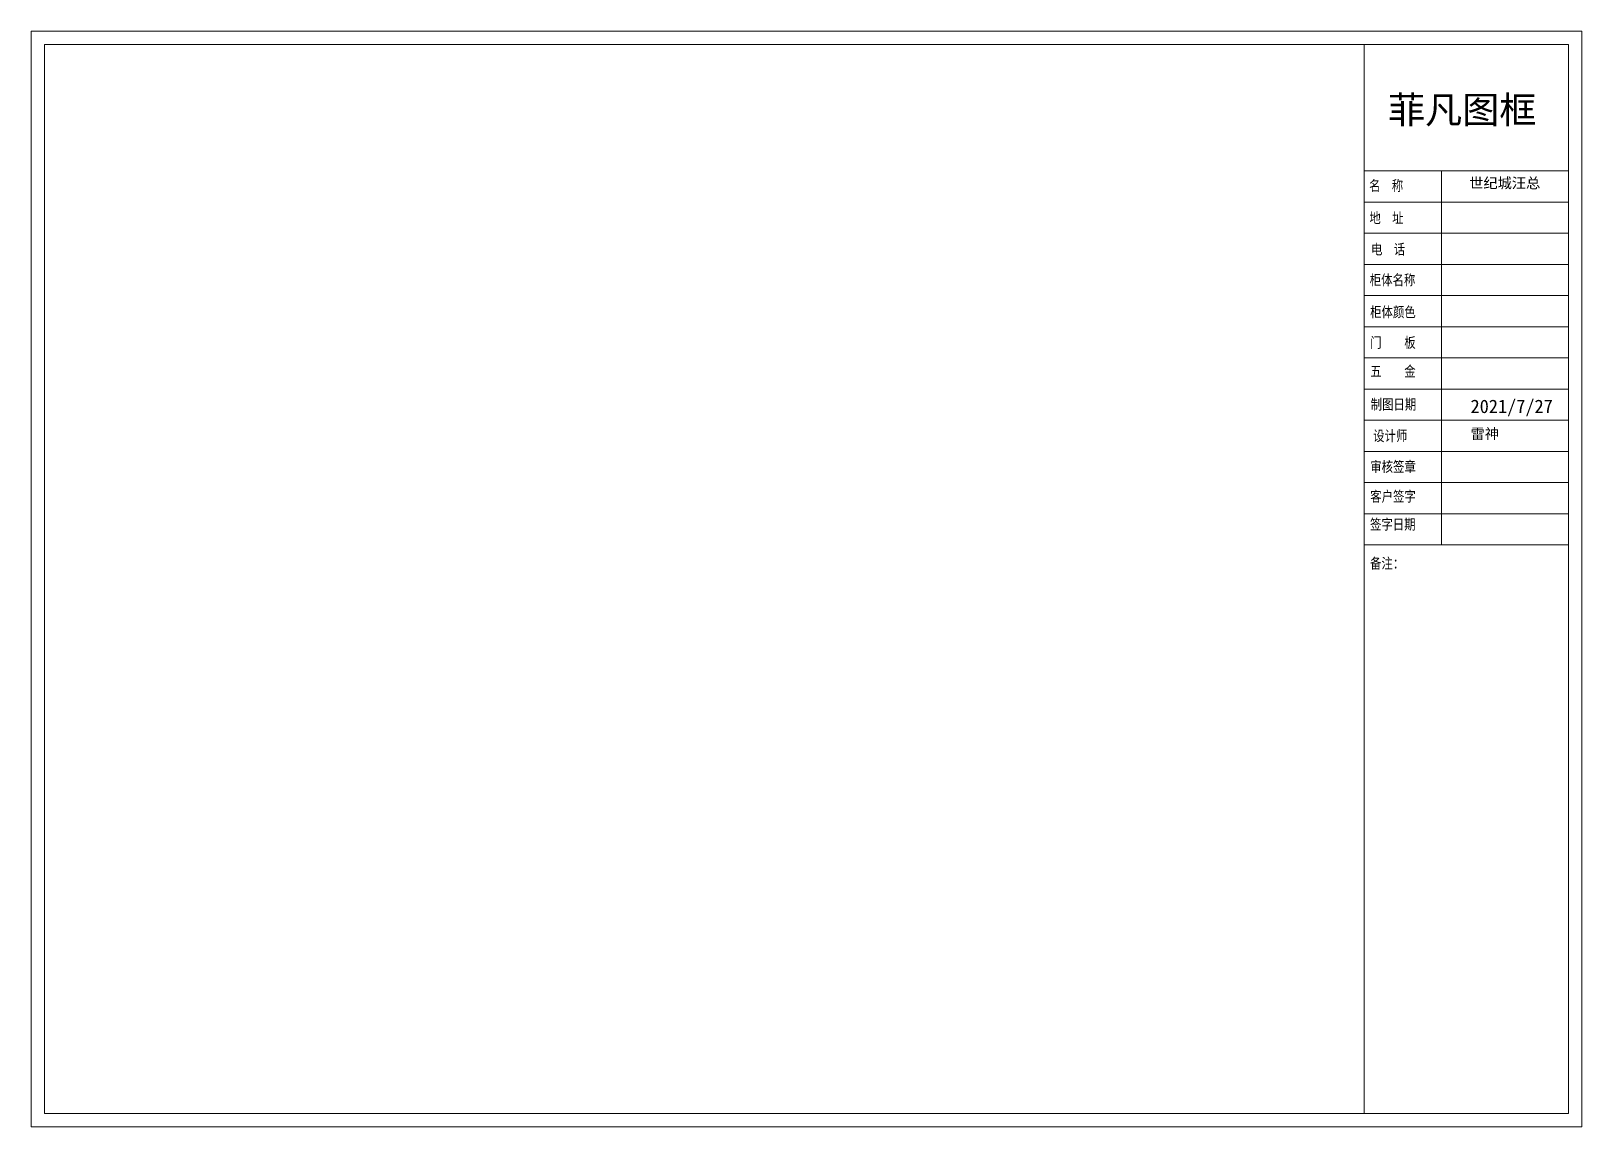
# Model space of a CAD drawing. Header units: millimetres. Extents: x 199598 to 199896, y -93409 to -93199.
import ezdxf

# ---------------------------------------------------------------- set-up
doc = ezdxf.new("R2010")
doc.units = ezdxf.units.MM
doc.styles.get("Standard").update_dxf_attribs({"font": 'txt.shx', "bigfont": 'gbcbig.shx'})
doc.styles.add('标注文字', font='simhei.ttf')
doc.styles.add('黑体', font='simhei.ttf', dxfattribs={"width": 0.8})

msp = doc.modelspace()

# ---------------------------------------------------------------- linework, layer by layer
at = {"color": 4, "lineweight": 5}
for p, q in [((199598.39, -93199.39), (199598.39, -93409.41)), ((199598.39, -93199.39), (199895.74, -93199.39)), ((199895.74, -93199.39), (199895.74, -93409.41)), ((199895.74, -93409.41), (199598.39, -93409.41))]:
    msp.add_line(p, q, dxfattribs=at)
at = {"color": 0, "lineweight": 5}
for p, q in [((199600.97, -93201.96), (199893.17, -93201.96)), ((199600.97, -93406.83), (199600.97, -93201.96)), ((199893.17, -93406.83), (199893.17, -93201.96)), ((199893.17, -93406.83), (199893.17, -93204.17)), ((199854, -93226.2), (199854, -93386.41)), ((199854, -93226.2), (199893.17, -93226.2)), ((199868.81, -93226.2), (199868.81, -93297.85)), ((199854, -93232.17), (199893.17, -93232.17)), ((199854, -93238.14), (199893.17, -93238.14)), ((199854, -93244.11), (199893.17, -93244.11)), ((199854, -93250.08), (199893.17, -93250.08)), ((199854, -93256.06), (199893.17, -93256.06)), ((199854, -93262.03), (199893.17, -93262.03)), ((199854, -93268), (199893.17, -93268)), ((199854, -93273.97), (199893.17, -93273.97)), ((199854, -93279.94), (199893.17, -93279.94)), ((199854, -93285.91), (199893.17, -93285.91)), ((199854, -93291.88), (199893.17, -93291.88)), ((199854, -93297.85), (199893.17, -93297.85)), ((199600.97, -93406.83), (199893.17, -93406.83))]:
    msp.add_line(p, q, dxfattribs=at)
at = {"lineweight": 5}
msp.add_lwpolyline([(199600.97, -93201.96), (199854, -93201.96), (199854, -93406.83), (199600.97, -93406.83)], close=True, dxfattribs=at)

# ---------------------------------------------------------------- texts
at = {"lineweight": 5, "insert": (199858.55, -93211.88), "char_height": 5.2168, "width": 31.2462, "attachment_point": 1}
msp.add_mtext('{\\fSimHei|b0|i0|c134|p49;菲凡图框}', dxfattribs=at)
at = {"linetype": 'ByBlock', "lineweight": 5, "char_height": 2, "style": '黑体'}
for s, insert, width, attachment_point in [('{\\fSimSun|b0|i0|c134|p2;名  称    }', (199854.92, -93229.13), 13.888, 4), ('{\\fSimSun|b0|i0|c134|p2;地  址}', (199854.99, -93235.27), 7.8193, 4), ('{\\fSimSun|b0|i0|c134|p2;电  话}', (199855.3, -93241.31), 8.3145, 4), ('{\\fSimSun|b0|i0|c134|p2;柜体名称}', (199855.06, -93247.19), 10.5259, 4), ('{\\fSimSun|b0|i0|c134|p2;柜体颜色}', (199855.14, -93253.34), 11.2806, 4), ('{\\fSimSun|b0|i0|c134|p2;门    板}', (199855.14, -93259.19), 11.3071, 4), ('{\\fSimSun|b0|i0|c134|p2;五    金}', (199855.14, -93264.65), 10.5874, 4), ('{\\fSimSun|b0|i0|c134|p2;制图日期}', (199855.24, -93271.04), 10.3679, 4), ('{\\fSimSun|b0|i0|c134|p2;设计师}', (199855.7, -93277.07), 9.3265, 4), ('{\\fSimSun|b0|i0|c134|p2;审核签章}', (199855.15, -93282.97), 11.5879, 4), ('{\\fSimSun|b0|i0|c134|p2;客户签字\\P  }', (199855.15, -93287.57), 10.5966, 1), ('{\\fSimSun|b0|i0|c134|p2;签字日期\\P  }', (199855.11, -93292.92), 10.7334, 1), ('{\\fSimSun|b0|i0|c134|p2;备注：  }', (199855.11, -93300.39), 9.3189, 1)]:
    msp.add_mtext(s, dxfattribs=dict(at, insert=insert, width=width, attachment_point=attachment_point))
at = {"lineweight": 5, "attachment_point": 1, "style": '标注文字'}
for s, insert, char_height, width in [('世纪城汪总', (199874.11, -93227.52), 2, 18.7015), ('{\\fSimSun|b0|i0|c0|p2;2021/7/27}', (199874.38, -93270.02), 2.5762, 17.5062), ('{\\fSimSun|b0|i0|c134|p2;雷神}', (199874.38, -93275.56), 2, 11.6855)]:
    msp.add_mtext(s, dxfattribs=dict(at, insert=insert, char_height=char_height, width=width))

doc.saveas('drawing.dxf')
